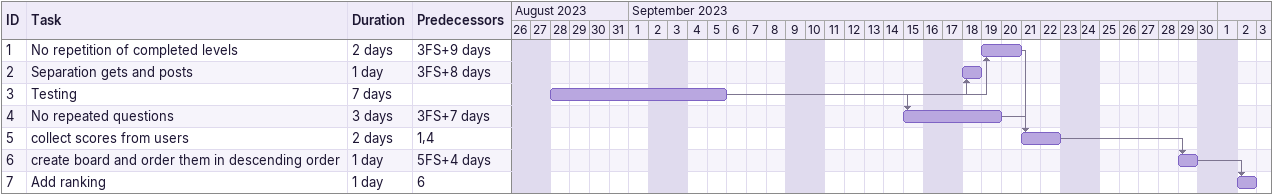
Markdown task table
| ID | Task | Duration | Start | Finish | Predecessors |
|---|---|---|---|---|---|
| 1 | No repetition of completed levels | 2d | 2023-09-19 | 2023-09-20 | 3FS+9d |
| 2 | Separation gets and posts | 1d | 2023-09-18 | 2023-09-18 | 3FS+8d |
| 3 | Testing | 7d | 2023-08-28 | 2023-09-05 |  |
| 4 | No repeated questions | 3d | 2023-09-15 | 2023-09-19 | 3FS+7d |
| 5 | collect scores from users | 2d | 2023-09-21 | 2023-09-22 | 1, 4 |
| 6 | create board and order them in descending order | 1d | 2023-09-29 | 2023-09-29 | 5FS+4d |
| 7 | Add ranking | 1d | 2023-10-02 | 2023-10-02 | 6 |
